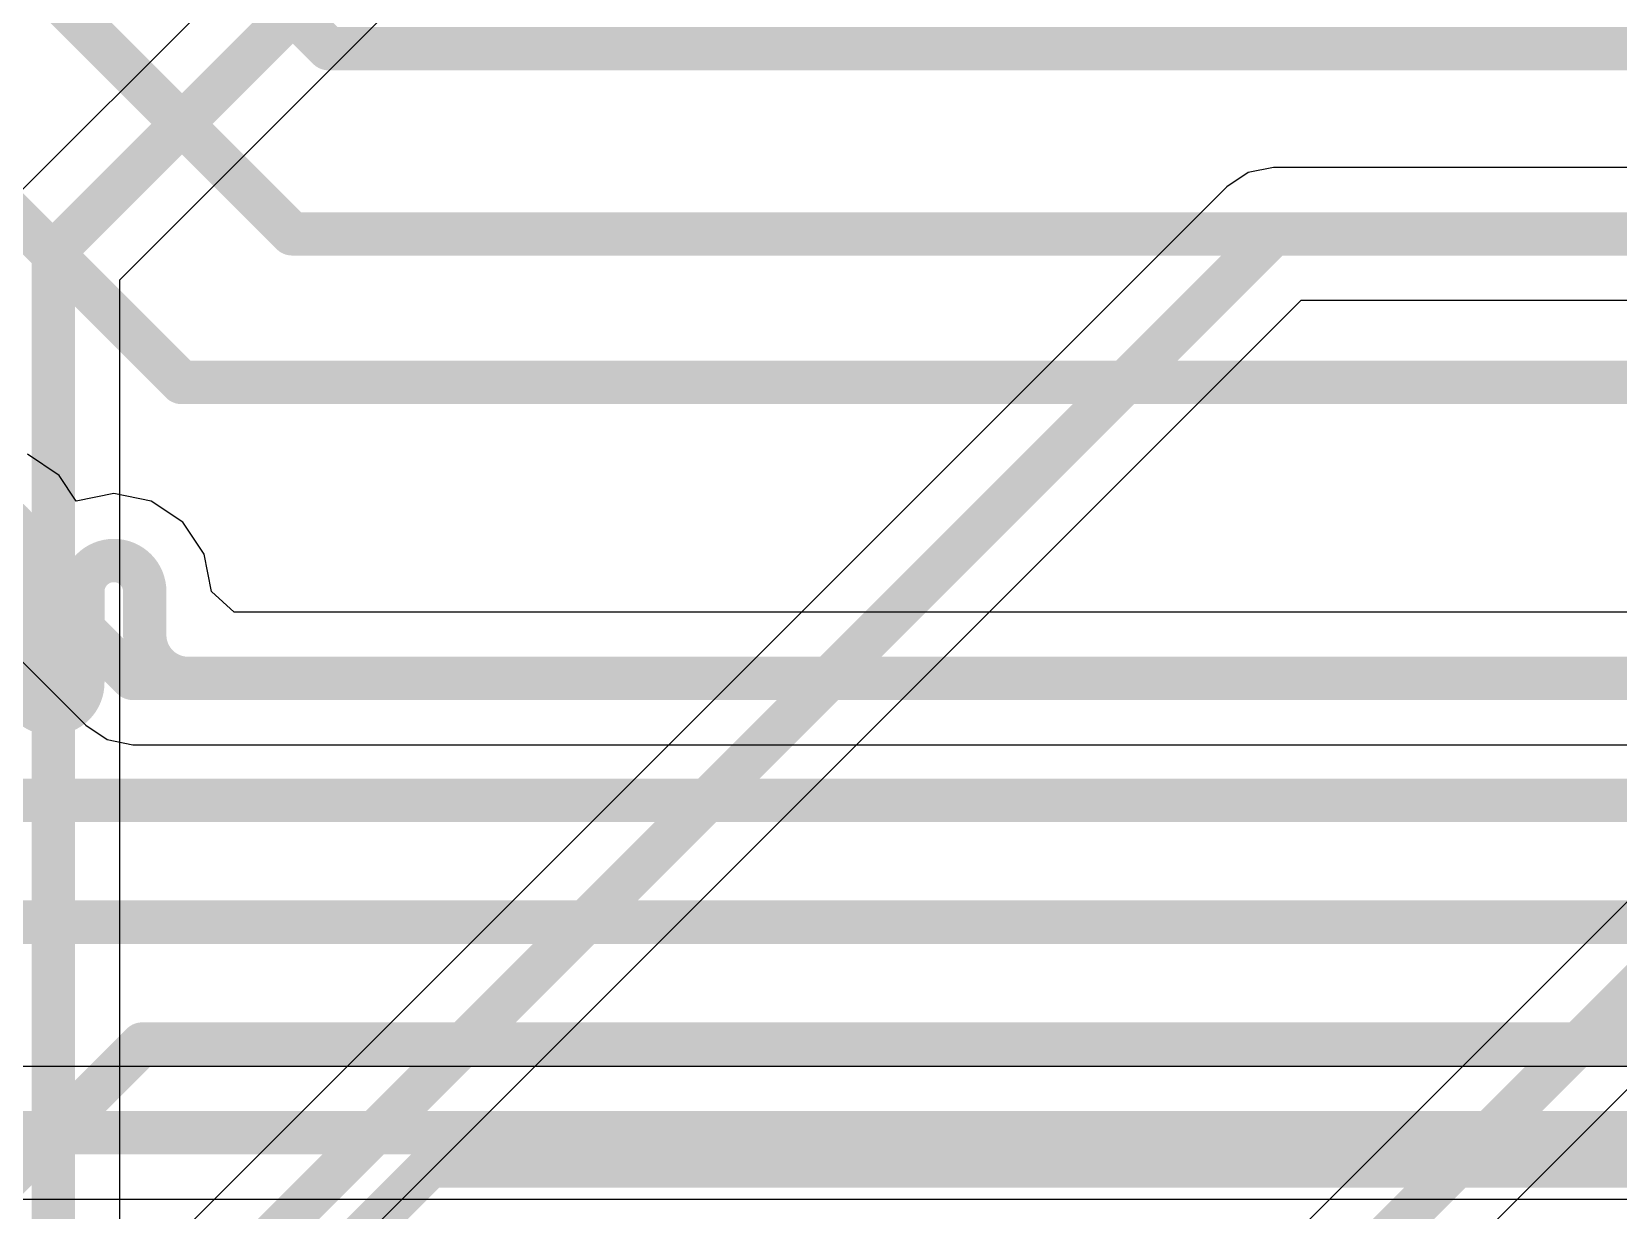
# Model space of a CAD drawing. Header units: inches. Extents: x -3 to 128, y -12 to 41.
# Drawn here: x 74.46 to 80.97, y 16.38 to 21.21 of the extents above; entities that cross this region are included whole.
import ezdxf

# ---------------------------------------------------------------- set-up
doc = ezdxf.new("R2010")
doc.units = ezdxf.units.IN
for name, color, linetype in [('Bottom Layer', 5, 'Continuous'), ('Layer 1', 16, 'Continuous'), ('Top Layer', 1, 'Continuous')]:
    doc.layers.add(name, color=color, linetype=linetype)

msp = doc.modelspace()

# ---------------------------------------------------------------- linework, layer by layer
at = {"layer": 'Bottom Layer'}
for p, q in [((75.7215, 21.8643), (74.356, 20.4988)), ((74.8202, 20.1939), (76.1061, 21.4797)), ((79.4496, 20.634), (79.3614, 20.575)), ((79.5537, 20.6547), (79.4496, 20.634)), ((85.7012, 20.6547), (79.5537, 20.6547)), ((79.3614, 20.575), (75.0418, 16.2554)), ((79.3614, 20.575), (79.3614, 20.575)), ((74.8202, 8.753), (74.8202, 20.1939)), ((75.506, 15.9505), (79.6663, 20.1108)), ((79.6663, 20.1108), (85.5886, 20.1108)), ((79.1421, 15.0119), (82.8415, 18.7113)), ((82.0003, 18.6392), (78.6779, 15.3168))]:
    msp.add_line(p, q, dxfattribs=at)
for points in [[(74.5483, 20.3065, 0.1778, 0.1778, 0), (76.1993, 21.9575, 0.1778, 0.1778, 0)], [(75.2341, 16.0631, 0.1778, 0.1778, 0), (79.5537, 20.3827, 0.1778, 0.1778, 0)], [(79.5537, 20.3827, 0.1778, 0.1778, 0), (85.7012, 20.3827, 0.1778, 0.1778, 0)], [(74.5483, 5.5999, 0.1778, 0.1778, 0), (74.5483, 20.3065, 0.1778, 0.1778, 0)], [(78.8702, 15.1245, 0.1778, 0.1778, 0), (82.9347, 19.1891, 0.1778, 0.1778, 0)]]:
    msp.add_lwpolyline(points, format="xyseb", dxfattribs=at)
for points in [[(79.5092, 20.3827, 0.0889, 0.0889, 1), (79.5981, 20.3827, 0.0889, 0.0889, 1)], [(79.5092, 20.3827, 0.0889, 0.0889, 1), (79.5981, 20.3827, 0.0889, 0.0889, 1)], [(74.5038, 20.3065, 0.0889, 0.0889, 1), (74.5927, 20.3065, 0.0889, 0.0889, 1)], [(74.5038, 20.3065, 0.0889, 0.0889, 1), (74.5927, 20.3065, 0.0889, 0.0889, 1)]]:
    msp.add_lwpolyline(points, format="xyseb", close=True, dxfattribs=at)
at = {"layer": 'Layer 1'}
for p, q in [((67.8397, 25.2082), (74.6811, 18.3668)), ((74.6811, 18.3668), (74.7693, 18.3078)), ((74.7693, 18.3078), (74.8734, 18.2871)), ((74.8734, 18.2871), (94.7427, 18.2871)), ((99.8821, 16.9673), (68.7799, 16.9673)), ((68.7799, 16.4234), (95.5629, 16.4234))]:
    msp.add_line(p, q, dxfattribs=at)
for points in [[(69.8308, 26.079, 0.1778, 0.1778, 0), (75.5271, 20.3827, 0.1778, 0.1778, 0)], [(70.7302, 26.0889, 0.1778, 0.1778, 0), (75.6767, 21.1424, 0.1778, 0.1778, 0)], [(68.9314, 25.9153, 0.1778, 0.1778, 0), (75.0735, 19.7731, 0.1778, 0.1778, 0)], [(68.032, 25.4005, 0.1778, 0.1778, 0), (74.8734, 18.5591, 0.1778, 0.1778, 0)], [(75.6767, 21.1424, 0.1778, 0.1778, 0), (99.8295, 21.1424, 0.1778, 0.1778, 0)], [(75.5271, 20.3827, 0.1778, 0.1778, 0), (96.7901, 20.3827, 0.1778, 0.1778, 0)], [(75.0735, 19.7731, 0.1778, 0.1778, 0), (100.0401, 19.7731, 0.1778, 0.1778, 0)], [(74.8734, 18.5591, 0.1778, 0.1778, 0), (104.3679, 18.5591, 0.1778, 0.1778, 0)], [(68.3761, 16.6954, 0.1778, 0.1778, 0), (99.9947, 16.6954, 0.1778, 0.1778, 0)]]:
    msp.add_lwpolyline(points, format="xyseb", dxfattribs=at)
for points in [[(75.6323, 21.1424, 0.0889, 0.0889, 1), (75.7212, 21.1424, 0.0889, 0.0889, 1)], [(75.6323, 21.1424, 0.0889, 0.0889, 1), (75.7212, 21.1424, 0.0889, 0.0889, 1)], [(75.4826, 20.3827, 0.0889, 0.0889, 1), (75.5715, 20.3827, 0.0889, 0.0889, 1)], [(75.4826, 20.3827, 0.0889, 0.0889, 1), (75.5715, 20.3827, 0.0889, 0.0889, 1)], [(75.0291, 19.7731, 0.0889, 0.0889, 1), (75.118, 19.7731, 0.0889, 0.0889, 1)], [(75.0291, 19.7731, 0.0889, 0.0889, 1), (75.118, 19.7731, 0.0889, 0.0889, 1)], [(74.8289, 18.5591, 0.0889, 0.0889, 1), (74.9178, 18.5591, 0.0889, 0.0889, 1)], [(74.8289, 18.5591, 0.0889, 0.0889, 1), (74.9178, 18.5591, 0.0889, 0.0889, 1)]]:
    msp.add_lwpolyline(points, format="xyseb", close=True, dxfattribs=at)
at = {"layer": 'Top Layer'}
for p, q in [((74.5716, 19.3915), (74.4414, 19.4785)), ((74.6418, 19.2863), (74.5716, 19.3915)), ((74.6421, 19.2865), (74.6418, 19.2863)), ((74.7958, 19.3171), (74.6421, 19.2865)), ((74.9494, 19.2865), (74.7958, 19.3171)), ((75.0796, 19.1995), (74.9494, 19.2865)), ((75.1666, 19.0693), (75.0796, 19.1995)), ((75.1972, 18.9157), (75.1666, 19.0693)), ((75.2891, 18.831), (75.1972, 18.9157)), ((76.8784, 18.831), (75.2891, 18.831)), ((81.1766, 18.831), (76.8784, 18.831))]:
    msp.add_line(p, q, dxfattribs=at)
for points in [[(74.1608, 19.1076, 0.1778, 0.1778, -1), (74.4148, 19.1076, 0.1778, 0.1778, 0)], [(74.4148, 18.5417, 0.1778, 0.1778, 0), (74.4148, 19.1076, 0.1778, 0.1778, 0)], [(74.6688, 18.9157, 0.1778, 0.1778, -1), (74.9228, 18.9157, 0.1778, 0.1778, 0)], [(74.6688, 18.5417, 0.1778, 0.1778, 0), (74.6688, 18.9157, 0.1778, 0.1778, 0)], [(74.9228, 18.7369, 0.1778, 0.1778, 0), (74.9228, 18.9157, 0.1778, 0.1778, 0)], [(75.1006, 18.5591, 0.1778, 0.1778, -0.414214), (74.9228, 18.7369, 0.1778, 0.1778, 0)], [(74.6688, 18.5417, 0.1778, 0.1778, -1), (74.4148, 18.5417, 0.1778, 0.1778, 0)], [(75.1006, 18.5591, 0.1778, 0.1778, 0), (76.7895, 18.5591, 0.1778, 0.1778, 0)], [(76.7895, 18.5591, 0.1778, 0.1778, 0), (76.8784, 18.5591, 0.1778, 0.1778, 0)], [(76.8784, 18.5591, 0.1778, 0.1778, 0), (92.2901, 18.5591, 0.1778, 0.1778, 0)], [(73.2302, 18.0591, 0.1778, 0.1778, 0), (92.2901, 18.0591, 0.1778, 0.1778, 0)], [(74.0614, 17.5591, 0.1778, 0.1778, 0), (92.2901, 17.5591, 0.1778, 0.1778, 0)], [(74.5487, 16.6958, 0.1778, 0.1778, 0), (74.912, 17.0591, 0.1778, 0.1778, 0)], [(74.912, 17.0591, 0.1778, 0.1778, 0), (92.2901, 17.0591, 0.1778, 0.1778, 0)], [(74.23, 16.3771, 0.1778, 0.1778, 0), (74.5487, 16.6958, 0.1778, 0.1778, 0)], [(75.7491, 16.2144, 0.1778, 0.1778, 0), (76.0937, 16.5591, 0.1778, 0.1778, 0)], [(76.0937, 16.5591, 0.1778, 0.1778, 0), (92.2901, 16.5591, 0.1778, 0.1778, 0)]]:
    msp.add_lwpolyline(points, format="xyseb", dxfattribs=at)
for points in [[(74.3703, 19.1076, 0.0889, 0.0889, 1), (74.4592, 19.1076, 0.0889, 0.0889, 1)], [(74.3703, 19.1076, 0.0889, 0.0889, 1), (74.4592, 19.1076, 0.0889, 0.0889, 1)], [(74.6243, 18.9157, 0.0889, 0.0889, 1), (74.7132, 18.9157, 0.0889, 0.0889, 1)], [(74.6243, 18.9157, 0.0889, 0.0889, 1), (74.7132, 18.9157, 0.0889, 0.0889, 1)], [(74.8783, 18.9157, 0.0889, 0.0889, 1), (74.9672, 18.9157, 0.0889, 0.0889, 1)], [(74.8783, 18.9157, 0.0889, 0.0889, 1), (74.9672, 18.9157, 0.0889, 0.0889, 1)], [(74.8783, 18.7369, 0.0889, 0.0889, 1), (74.9672, 18.7369, 0.0889, 0.0889, 1)], [(74.8783, 18.7369, 0.0889, 0.0889, 1), (74.9672, 18.7369, 0.0889, 0.0889, 1)], [(74.3703, 18.5417, 0.0889, 0.0889, 1), (74.4592, 18.5417, 0.0889, 0.0889, 1)], [(74.3703, 18.5417, 0.0889, 0.0889, 1), (74.4592, 18.5417, 0.0889, 0.0889, 1)], [(74.6243, 18.5417, 0.0889, 0.0889, 1), (74.7132, 18.5417, 0.0889, 0.0889, 1)], [(74.6243, 18.5417, 0.0889, 0.0889, 1), (74.7132, 18.5417, 0.0889, 0.0889, 1)], [(75.0561, 18.5591, 0.0889, 0.0889, 1), (75.145, 18.5591, 0.0889, 0.0889, 1)], [(75.0561, 18.5591, 0.0889, 0.0889, 1), (75.145, 18.5591, 0.0889, 0.0889, 1)], [(76.745, 18.5591, 0.0889, 0.0889, 1), (76.8339, 18.5591, 0.0889, 0.0889, 1)], [(76.745, 18.5591, 0.0889, 0.0889, 1), (76.8339, 18.5591, 0.0889, 0.0889, 1)], [(76.8339, 18.5591, 0.0889, 0.0889, 1), (76.9228, 18.5591, 0.0889, 0.0889, 1)], [(76.8339, 18.5591, 0.0889, 0.0889, 1), (76.9228, 18.5591, 0.0889, 0.0889, 1)], [(74.8675, 17.0591, 0.0889, 0.0889, 1), (74.9564, 17.0591, 0.0889, 0.0889, 1)], [(74.8675, 17.0591, 0.0889, 0.0889, 1), (74.9564, 17.0591, 0.0889, 0.0889, 1)], [(74.5043, 16.6958, 0.0889, 0.0889, 1), (74.5932, 16.6958, 0.0889, 0.0889, 1)], [(74.5043, 16.6958, 0.0889, 0.0889, 1), (74.5932, 16.6958, 0.0889, 0.0889, 1)], [(76.0493, 16.5591, 0.0889, 0.0889, 1), (76.1382, 16.5591, 0.0889, 0.0889, 1)], [(76.0493, 16.5591, 0.0889, 0.0889, 1), (76.1382, 16.5591, 0.0889, 0.0889, 1)]]:
    msp.add_lwpolyline(points, format="xyseb", close=True, dxfattribs=at)

doc.saveas('drawing.dxf')
